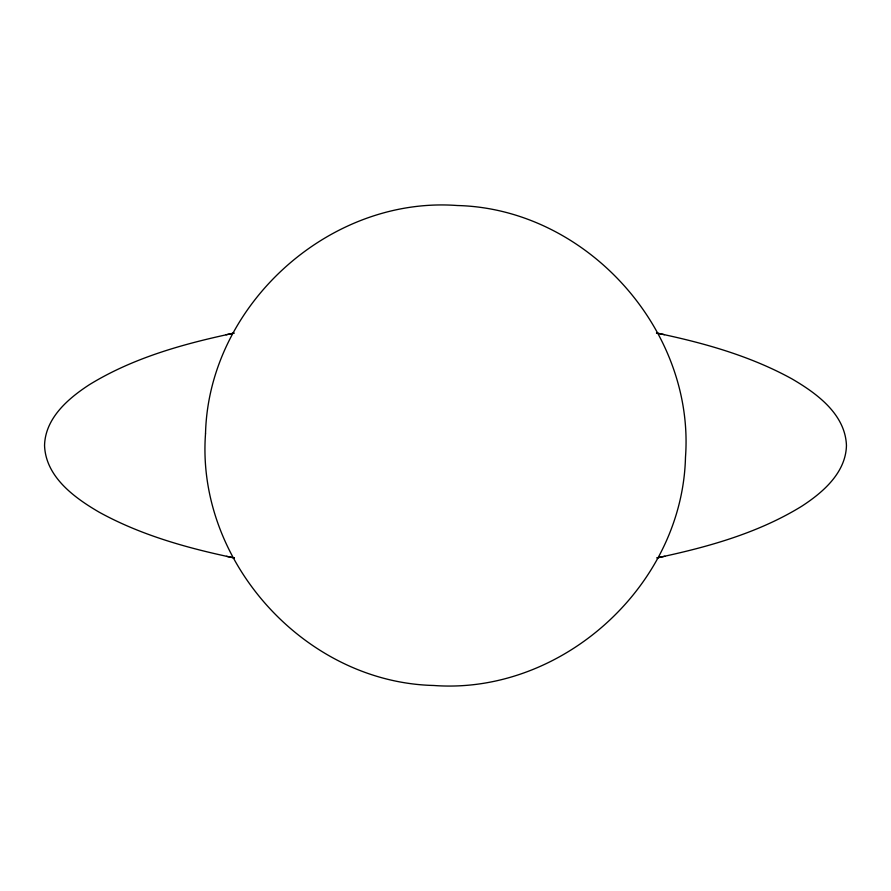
<?xml version="1.0" encoding="UTF-8"?>
<svg xmlns="http://www.w3.org/2000/svg" width="891" height="891" viewBox="0 0 891 891"><rect width="100%" height="100%" fill="white"/><g stroke="black" fill="none" stroke-linecap="round" stroke-linejoin="round"><path stroke-width="1.34" d="M234.133 333.089C183.98 343.703 133.372 357.636 89.345 384.712C68.173 398.455 45.196 418.213 44.55 445.5C45.697 476.941 74.41 497.746 99.146 512.169C141.012 535.235 187.589 548.188 234.133 557.911M656.867 557.911C707.02 547.297 757.628 533.364 801.655 506.288C822.827 492.545 845.804 472.787 846.45 445.5C845.303 414.059 816.59 393.254 791.854 378.831C749.854 355.709 703.144 342.723 656.455 333.011M226.091 334.726L233.732 333.167M657.268 557.833L664.909 556.274M656.634 333.045L664.474 334.66M226.526 556.34L234.366 557.955M205.52 433.705C195.998 561.787 305.312 682.406 433.705 685.48C561.787 695.002 682.406 585.688 685.48 457.295C695.002 329.213 585.688 208.594 457.295 205.52C329.213 195.998 208.594 305.312 205.52 433.705"/></g></svg>
